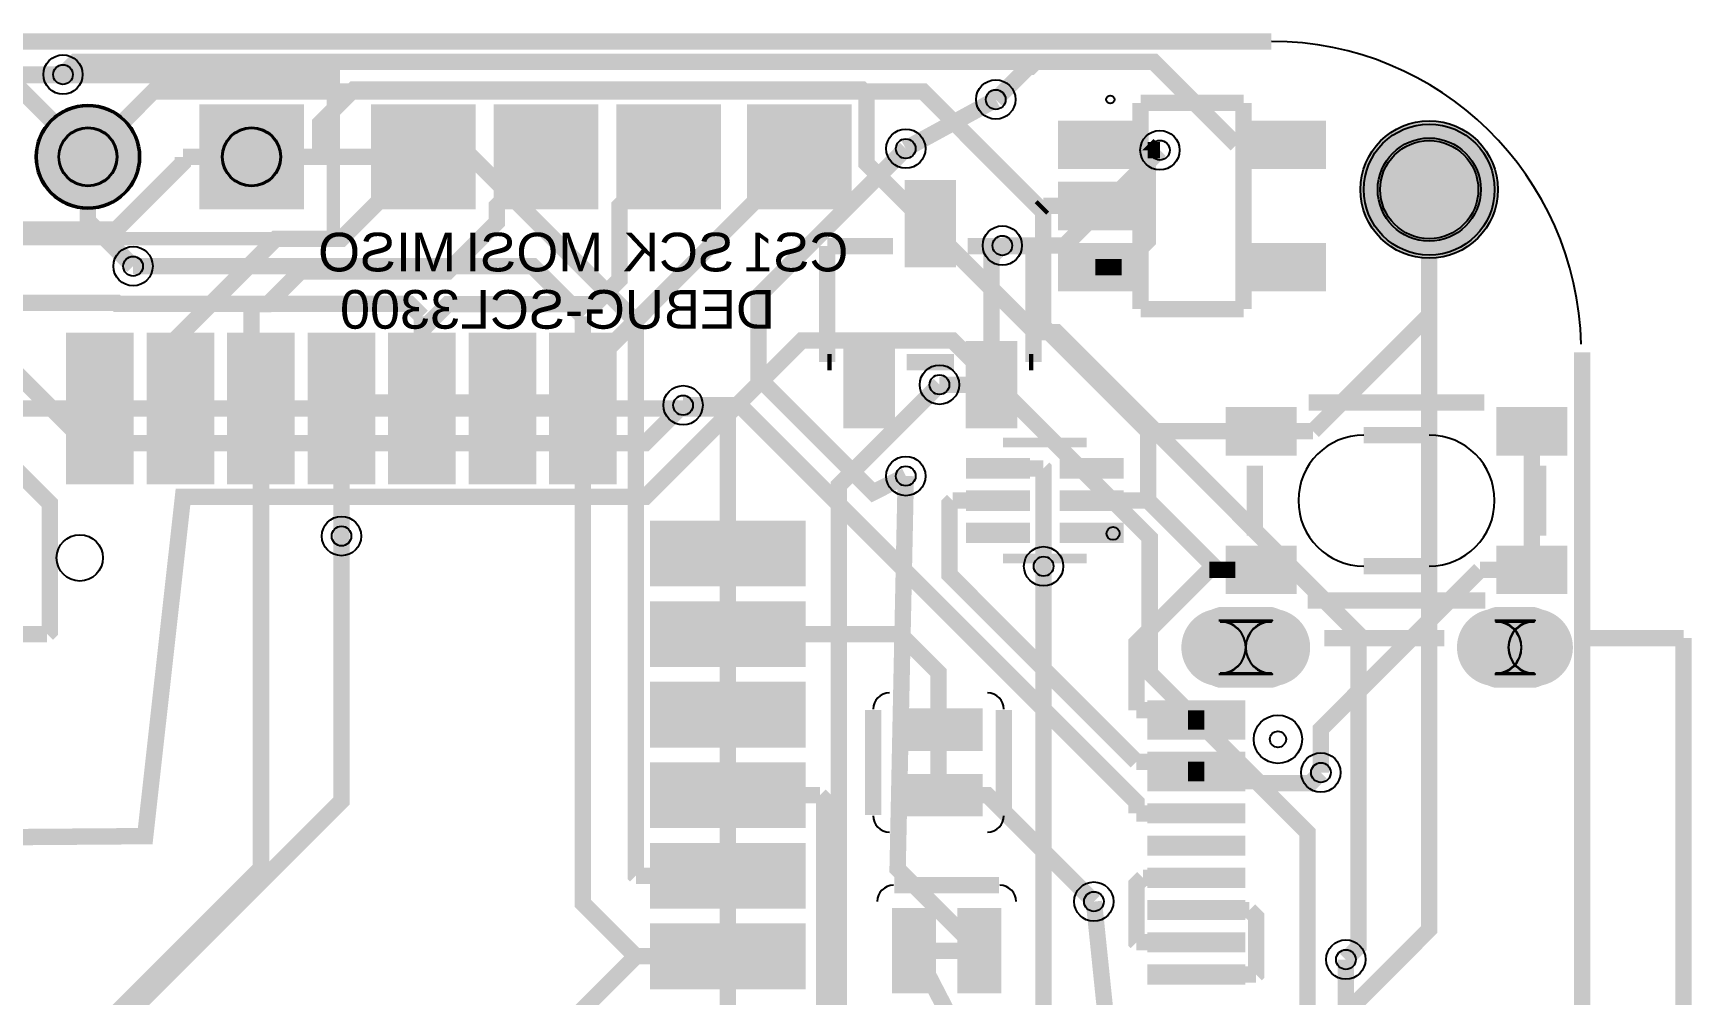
# Model space of a CAD drawing. Header units: millimetres. Extents: x -10.2 to 31.8, y 95.6 to 132.
# Drawn here: x 6.01 to 31.76, y 117.05 to 131.97 of the extents above; entities that cross this region are included whole.
import ezdxf

# ---------------------------------------------------------------- set-up
doc = ezdxf.new("R2010")
doc.units = ezdxf.units.MM
for name, color, linetype, true_color in [('BoardOutLine', 7, 'Continuous', 0xff00ff), ('BottomLayer', 7, 'Continuous', 0x0000ff), ('BottomPasteMaskLayer', 7, 'Continuous', 0x800000), ('BottomSolderMaskLayer', 7, 'Continuous', 0xaa00ff), ('Document', 7, 'Continuous', 0xffffff), ('Hole', 7, 'Continuous', 0x222222), ('Multi-Layer', 7, 'Continuous', 0xc0c0c0), ('TopLayer', 7, 'Continuous', 0xff0000), ('TopPasteMaskLayer', 7, 'Continuous', 0x808080), ('TopSilkLayer', 7, 'Continuous', 0xffcc00), ('TopSolderMaskLayer', 7, 'Continuous', 0x800080)]:
    doc.layers.add(name, color=color, linetype=linetype, true_color=true_color)
doc.styles.get("Standard").update_dxf_attribs({"font": 'arial.ttf'})

msp = doc.modelspace()

# ---------------------------------------------------------------- hatches: boundary and pattern name
at = {"layer": 'BottomLayer'}
for points in [[(11.30302260604526, 130.8102616205232), (12.82702565405134, 130.8102616205232), (12.82702565405134, 129.2862585725171), (11.30302260604526, 129.2862585725171)], [(13.208026416052917, 130.8102616205232), (14.732029464058996, 130.8102616205232), (14.732029464058996, 129.2862585725171), (13.208026416052917, 129.2862585725171)], [(15.113030226060573, 130.8102616205232), (16.637033274066653, 130.8102616205232), (16.637033274066653, 129.2862585725171), (15.113030226060573, 129.2862585725171)], [(17.14503429006868, 130.8102616205232), (18.66903733807476, 130.8102616205232), (18.66903733807476, 129.2862585725171), (17.14503429006868, 129.2862585725171)]]:
    msp.add_hatch(color=256, dxfattribs=at).paths.add_polyline_path(points)
at = {"layer": 'BottomPasteMaskLayer'}
for points in [[(11.30302260604526, 130.8102616205232), (12.82702565405134, 130.8102616205232), (12.82702565405134, 129.2862585725171), (11.30302260604526, 129.2862585725171)], [(13.208026416052917, 130.8102616205232), (14.732029464058996, 130.8102616205232), (14.732029464058996, 129.2862585725171), (13.208026416052917, 129.2862585725171)], [(15.113030226060573, 130.8102616205232), (16.637033274066653, 130.8102616205232), (16.637033274066653, 129.2862585725171), (15.113030226060573, 129.2862585725171)], [(17.14503429006868, 130.8102616205232), (18.66903733807476, 130.8102616205232), (18.66903733807476, 129.2862585725171), (17.14503429006868, 129.2862585725171)]]:
    msp.add_hatch(color=256, dxfattribs=at).paths.add_polyline_path(points)
at = {"layer": 'BottomSolderMaskLayer'}
for points in [[(6.04521209042422, 130.04826009652015, 1), (7.670815341630723, 130.04826009652015, 1)], [(8.585217170434362, 129.2354584709169), (8.585217170434362, 130.8610617221234), (10.210820421640847, 130.8610617221234), (10.210820421640847, 129.2354584709169)], [(11.25201930403864, 130.8612649225298), (12.87802895605796, 130.8612649225298), (12.87802895605796, 129.2352552705105), (11.25201930403864, 129.2352552705105)], [(13.157023114046297, 130.8612649225298), (14.783032766065617, 130.8612649225298), (14.783032766065617, 129.2352552705105), (13.157023114046297, 129.2352552705105)], [(15.062026924053953, 130.8612649225298), (16.688036576073273, 130.8612649225298), (16.688036576073273, 129.2352552705105), (15.062026924053953, 129.2352552705105)], [(17.09403098806206, 130.8612649225298), (18.72004064008138, 130.8612649225298), (18.72004064008138, 129.2352552705105), (17.09403098806206, 129.2352552705105)], [(26.61925323850652, 129.54025908051813, 1), (28.752857505715053, 129.54025908051813, 1)], [(24.42025230717104, 121.8099568199136, -0.7853981633974483), (24.42025230717104, 123.06075692151379), (25.254119041571357, 123.06075692151379, -0.7853981633974483), (25.254119041571357, 121.8099568199136)], [(28.704318008635937, 121.8099568199136, -0.7853981633974483), (28.704318008635937, 123.06075692151379), (29.329718059436118, 123.06075692151379, -0.7853981633974483), (29.329718059436118, 121.8099568199136)]]:
    msp.add_hatch(color=256, dxfattribs=at).paths.add_polyline_path(points)
at = {"layer": 'Multi-Layer'}
for points in [[(6.070612141224322, 130.04826009652015, 1), (7.645415290830622, 130.04826009652015, 1)], [(8.610617221234406, 129.26085852171707), (8.610617221234406, 130.83566167132324), (10.185420370840802, 130.83566167132324), (10.185420370840802, 129.26085852171707)], [(26.670053340106723, 129.54025908051813, 1), (28.70205740411485, 129.54025908051813, 1)], [(24.43718567437122, 121.8353568707137, -0.7853981633974483), (24.43718567437122, 123.03535687071368), (25.237185674371403, 123.03535687071368, -0.7853981633974483), (25.237185674371403, 121.8353568707137)], [(28.717018034036073, 121.8353568707137, -0.7853981633974483), (28.717018034036073, 123.03535687071368), (29.317018034035982, 123.03535687071368, -0.7853981633974483), (29.317018034035982, 121.8353568707137)]]:
    msp.add_hatch(color=256, dxfattribs=at).paths.add_polyline_path(points)
at = {"layer": 'TopLayer'}
for points in [[(21.972186944374016, 130.56134112268217), (23.033909067818286, 130.56134112268217), (23.033909067818286, 129.91109982219962), (21.972186944374016, 129.91109982219962)], [(24.971932943866022, 130.56134112268217), (26.033655067310065, 130.56134112268217), (26.033655067310065, 129.91109982219962), (24.971932943866022, 129.91109982219962)], [(20.289052578105156, 128.3869443738888), (19.589027178054494, 128.3869443738888), (19.589027178054494, 129.63693167386327), (20.289052578105156, 129.63693167386327)], [(21.972186944374016, 129.6113792227585), (23.033909067818286, 129.6113792227585), (23.033909067818286, 128.96113792227573), (21.972186944374016, 128.96113792227573)], [(21.972186944374016, 128.6614173228346), (23.033909067818286, 128.6614173228346), (23.033909067818286, 128.01117602235206), (21.972186944374016, 128.01117602235206)], [(24.971932943866022, 128.6614173228346), (26.033655067310065, 128.6614173228346), (26.033655067310065, 128.01117602235206), (24.971932943866022, 128.01117602235206)], [(6.545008890017698, 127.29225298450604), (7.545008890017698, 127.29225298450604), (7.545008890017698, 124.99222758445512), (6.545008890017698, 124.99222758445512)], [(7.795021590043234, 127.29227838455677), (8.795021590043234, 127.29227838455677), (8.795021590043234, 124.99225298450597), (7.795021590043234, 124.99225298450597)], [(9.045008890017925, 127.29227838455677), (10.045008890017698, 127.29227838455677), (10.045008890017698, 124.99225298450597), (9.045008890017925, 124.99225298450597)], [(10.295021590043234, 127.29227838455677), (11.295021590043234, 127.29227838455677), (11.295021590043234, 124.99225298450597), (10.295021590043234, 124.99225298450597)], [(11.545034290068543, 127.29225298450604), (12.545034290068543, 127.29225298450604), (12.545034290068543, 124.99222758445512), (11.545034290068543, 124.99222758445512)], [(12.795021590043234, 127.29225298450604), (13.795021590043234, 127.29225298450604), (13.795021590043234, 124.99222758445512), (12.795021590043234, 124.99222758445512)], [(14.045034290068543, 127.29225298450604), (15.045034290068543, 127.29225298450604), (15.045034290068543, 124.99222758445512), (14.045034290068543, 124.99222758445512)], [(19.339090678181265, 125.88757937515868), (18.6390652781306, 125.88757937515868), (18.6390652781306, 127.13756667513326), (19.339090678181265, 127.13756667513326)], [(21.23901447802905, 125.88757937515868), (20.538989077978158, 125.88757937515868), (20.538989077978158, 127.13756667513326), (21.23901447802905, 127.13756667513326)], [(24.552984505969107, 126.1391922783846), (25.60299720599437, 126.1391922783846), (25.60299720599437, 125.43916687833371), (24.552984505969107, 125.43916687833371)], [(28.753136906273994, 126.1391922783846), (29.803149606299257, 126.1391922783846), (29.803149606299257, 125.43916687833371), (28.753136906273994, 125.43916687833371)], [(20.567005334010673, 125.06421132842263), (20.567005334010673, 125.36423672847343), (21.41701803403612, 125.36423672847343), (21.41701803403612, 125.06421132842263)], [(22.017018034036028, 125.06421132842263), (22.017018034036028, 125.36423672847343), (22.867030734061473, 125.36423672847343), (22.867030734061473, 125.06421132842263)], [(20.567005334010673, 124.56408432816863), (20.567005334010673, 124.86410972821943), (21.41701803403612, 124.86410972821943), (21.41701803403612, 124.56408432816863)], [(22.017018034036028, 124.56408432816863), (22.017018034036028, 124.86410972821943), (22.867030734061473, 124.86410972821943), (22.867030734061473, 124.56408432816863)], [(15.645008890017834, 123.39225298450594), (15.645008890017834, 124.39225298450594), (17.945034290068634, 124.39225298450594), (17.945034290068634, 123.39225298450594)], [(20.567005334010673, 124.06421132842263), (20.567005334010673, 124.36423672847343), (21.41701803403612, 124.36423672847343), (21.41701803403612, 124.06421132842263)], [(22.017018034036028, 124.06421132842263), (22.017018034036028, 124.36423672847343), (22.867030734061473, 124.36423672847343), (22.867030734061473, 124.06421132842263)], [(24.552984505969107, 123.98933197866393), (25.60299720599437, 123.98933197866393), (25.60299720599437, 123.28930657861304), (24.552984505969107, 123.28930657861304)], [(28.753136906273994, 123.98933197866393), (29.803149606299257, 123.98933197866393), (29.803149606299257, 123.28930657861304), (28.753136906273994, 123.28930657861304)], [(15.645008890017834, 122.14224028448052), (15.645008890017834, 123.14224028448052), (17.945034290068634, 123.14224028448052), (17.945034290068634, 122.14224028448052)], [(15.645008890017834, 120.89230378460752), (15.645008890017834, 121.89230378460752), (17.945034290068634, 121.89230378460752), (17.945034290068634, 120.89230378460752)], [(23.41882143764269, 121.31023622047235), (23.41882143764269, 121.61026162052315), (24.71879603759203, 121.61026162052315), (24.71879603759203, 121.31023622047235)], [(19.431038862077685, 120.84074168148334), (19.431038862077685, 121.47574295148581), (20.701041402082865, 121.47574295148581), (20.701041402082865, 120.84074168148334)], [(23.41882143764269, 121.0102362204724), (23.41882143764269, 121.31026162052319), (24.71879603759203, 121.31026162052319), (24.71879603759203, 121.0102362204724)], [(23.41897383794776, 120.51033782067566), (23.41897383794776, 120.81036322072646), (24.71894843789687, 120.81036322072646), (24.71894843789687, 120.51033782067566)], [(15.64498348996699, 119.64224028448052), (15.64498348996699, 120.64224028448052), (17.94500889001779, 120.64224028448052), (17.94500889001779, 119.64224028448052)], [(19.431038862077685, 119.82473964947928), (19.431038862077685, 120.45974091948176), (20.701041402082865, 120.45974091948176), (20.701041402082865, 119.82473964947928)], [(23.418999237998605, 120.2102108204216), (23.418999237998605, 120.5102362204724), (24.718973837947487, 120.5102362204724), (24.718973837947487, 120.2102108204216)], [(23.418846837693536, 119.71031242062486), (23.418846837693536, 120.01031242062481), (24.718872237744336, 120.01031242062481), (24.718872237744336, 119.71031242062486)], [(15.64498348996699, 118.3922275844551), (15.64498348996699, 119.3922275844551), (17.94500889001779, 119.3922275844551), (17.94500889001779, 118.3922275844551)], [(23.418846837693536, 119.20993141986276), (23.418846837693536, 119.50993141986282), (24.718872237744336, 119.50993141986282), (24.718872237744336, 119.20993141986276)], [(23.418846837693536, 118.71031242062486), (23.418846837693536, 119.01031242062481), (24.718872237744336, 119.01031242062481), (24.718872237744336, 118.71031242062486)], [(23.41882143764269, 118.21018542037086), (23.41882143764269, 118.51018542037082), (24.718846837693718, 118.51018542037082), (24.718846837693718, 118.21018542037086)], [(20.002540005079936, 117.09423418846836), (19.36753873507746, 117.09423418846836), (19.36753873507746, 118.36423672847343), (20.002540005079936, 118.36423672847343)], [(21.01854203708399, 117.09423418846836), (20.383540767081513, 117.09423418846836), (20.383540767081513, 118.36423672847343), (21.01854203708399, 118.36423672847343)], [(15.64498348996699, 117.14224028448052), (15.64498348996699, 118.14224028448064), (17.94500889001779, 118.14224028448064), (17.94500889001779, 117.14224028448052)], [(23.418846837693536, 117.71031242062475), (23.418846837693536, 118.01031242062481), (24.718872237744336, 118.01031242062481), (24.718872237744336, 117.71031242062475)], [(23.41882143764269, 117.21018542037075), (23.41882143764269, 117.51018542037082), (24.718846837693718, 117.51018542037082), (24.718846837693718, 117.21018542037075)]]:
    msp.add_hatch(color=256, dxfattribs=at).paths.add_polyline_path(points)
at = {"layer": 'TopPasteMaskLayer'}
for points in [[(21.972186944374016, 130.56134112268217), (23.033909067818286, 130.56134112268217), (23.033909067818286, 129.91109982219962), (21.972186944374016, 129.91109982219962)], [(24.971932943866022, 130.56134112268217), (26.033655067310065, 130.56134112268217), (26.033655067310065, 129.91109982219962), (24.971932943866022, 129.91109982219962)], [(20.289052578105156, 128.3869443738888), (19.589027178054494, 128.3869443738888), (19.589027178054494, 129.63693167386327), (20.289052578105156, 129.63693167386327)], [(21.972186944374016, 129.6113792227585), (23.033909067818286, 129.6113792227585), (23.033909067818286, 128.96113792227573), (21.972186944374016, 128.96113792227573)], [(21.972186944374016, 128.6614173228346), (23.033909067818286, 128.6614173228346), (23.033909067818286, 128.01117602235206), (21.972186944374016, 128.01117602235206)], [(24.971932943866022, 128.6614173228346), (26.033655067310065, 128.6614173228346), (26.033655067310065, 128.01117602235206), (24.971932943866022, 128.01117602235206)], [(6.545008890017698, 127.29225298450604), (7.545008890017698, 127.29225298450604), (7.545008890017698, 124.99222758445512), (6.545008890017698, 124.99222758445512)], [(7.795021590043234, 127.29227838455677), (8.795021590043234, 127.29227838455677), (8.795021590043234, 124.99225298450597), (7.795021590043234, 124.99225298450597)], [(9.045008890017925, 127.29227838455677), (10.045008890017698, 127.29227838455677), (10.045008890017698, 124.99225298450597), (9.045008890017925, 124.99225298450597)], [(10.295021590043234, 127.29227838455677), (11.295021590043234, 127.29227838455677), (11.295021590043234, 124.99225298450597), (10.295021590043234, 124.99225298450597)], [(11.545034290068543, 127.29225298450604), (12.545034290068543, 127.29225298450604), (12.545034290068543, 124.99222758445512), (11.545034290068543, 124.99222758445512)], [(12.795021590043234, 127.29225298450604), (13.795021590043234, 127.29225298450604), (13.795021590043234, 124.99222758445512), (12.795021590043234, 124.99222758445512)], [(14.045034290068543, 127.29225298450604), (15.045034290068543, 127.29225298450604), (15.045034290068543, 124.99222758445512), (14.045034290068543, 124.99222758445512)], [(19.339090678181265, 125.88757937515868), (18.6390652781306, 125.88757937515868), (18.6390652781306, 127.13756667513326), (19.339090678181265, 127.13756667513326)], [(21.23901447802905, 125.88757937515868), (20.538989077978158, 125.88757937515868), (20.538989077978158, 127.13756667513326), (21.23901447802905, 127.13756667513326)], [(24.552984505969107, 126.1391922783846), (25.60299720599437, 126.1391922783846), (25.60299720599437, 125.43916687833371), (24.552984505969107, 125.43916687833371)], [(28.753136906273994, 126.1391922783846), (29.803149606299257, 126.1391922783846), (29.803149606299257, 125.43916687833371), (28.753136906273994, 125.43916687833371)], [(20.567005334010673, 125.06421132842263), (20.567005334010673, 125.36423672847343), (21.41701803403612, 125.36423672847343), (21.41701803403612, 125.06421132842263)], [(22.017018034036028, 125.06421132842263), (22.017018034036028, 125.36423672847343), (22.867030734061473, 125.36423672847343), (22.867030734061473, 125.06421132842263)], [(20.567005334010673, 124.56408432816863), (20.567005334010673, 124.86410972821943), (21.41701803403612, 124.86410972821943), (21.41701803403612, 124.56408432816863)], [(22.017018034036028, 124.56408432816863), (22.017018034036028, 124.86410972821943), (22.867030734061473, 124.86410972821943), (22.867030734061473, 124.56408432816863)], [(15.645008890017834, 123.39225298450594), (15.645008890017834, 124.39225298450594), (17.945034290068634, 124.39225298450594), (17.945034290068634, 123.39225298450594)], [(20.567005334010673, 124.06421132842263), (20.567005334010673, 124.36423672847343), (21.41701803403612, 124.36423672847343), (21.41701803403612, 124.06421132842263)], [(22.017018034036028, 124.06421132842263), (22.017018034036028, 124.36423672847343), (22.867030734061473, 124.36423672847343), (22.867030734061473, 124.06421132842263)], [(24.552984505969107, 123.98933197866393), (25.60299720599437, 123.98933197866393), (25.60299720599437, 123.28930657861304), (24.552984505969107, 123.28930657861304)], [(28.753136906273994, 123.98933197866393), (29.803149606299257, 123.98933197866393), (29.803149606299257, 123.28930657861304), (28.753136906273994, 123.28930657861304)], [(15.645008890017834, 122.14224028448052), (15.645008890017834, 123.14224028448052), (17.945034290068634, 123.14224028448052), (17.945034290068634, 122.14224028448052)], [(23.83893827787665, 122.48018796037582), (23.837439674879306, 122.45031750063492), (23.837439674879306, 122.42039624079234), (23.83893827787665, 122.39052578105156), (23.841910083820267, 122.36075692151383), (23.846380492761, 122.33116586233166), (23.852298704597388, 122.30185420370833), (23.859690119380275, 122.27284734569457), (23.868503937007972, 122.24427228854461), (23.87874015748025, 122.21615443230883), (23.890347980696106, 122.18859537719072), (23.903327406654853, 122.16162052324103), (23.917653035306103, 122.13535687071374), (23.93324866649732, 122.10982981965958), (23.95008890017789, 122.0851155702311), (23.968173736347353, 122.06126492252974), (23.987401574803243, 122.03835407670817), (24.007747015494033, 122.01640843281677), (24.029159258318487, 121.99552959105915), (24.051587503174915, 121.97571755143508), (24.074980949961855, 121.95707391414783), (24.099263398527, 121.93962407924812), (24.124409448818824, 121.92339344678692), (24.150317500635083, 121.90843281686557), (24.176936753873406, 121.89476758953515), (24.204191008382168, 121.88247396494785), (24.23205486410984, 121.8715519431039), (24.260401320802657, 121.86200152400306), (24.28920497840977, 121.85389890779777), (24.318364236728485, 121.84724409448813), (24.347828295656655, 121.84206248412488), (24.377520955041973, 121.83832867665728), (24.407366014732133, 121.83609347218692), (24.437261874523756, 121.83535687071378), (25.23726187452371, 121.83535687071378), (25.26715773431556, 121.83609347218692), (25.297002794005493, 121.83832867665728), (25.326695453390812, 121.84206248412488), (25.356159512318982, 121.84724409448813), (25.38531877063747, 121.85389890779777), (25.414122428245037, 121.86200152400306), (25.442468884937853, 121.8715519431039), (25.470332740665526, 121.88247396494785), (25.49758699517406, 121.89476758953515), (25.52420624841261, 121.90843281686557), (25.550114300228643, 121.92339344678692), (25.575260350520693, 121.93962407924812), (25.59954279908561, 121.95707391414783), (25.622936245872324, 121.97571755143508), (25.64536449072898, 121.99552959105915), (25.66677673355366, 122.01640843281677), (25.687122174244223, 122.03835407670817), (25.706350012700113, 122.06126492252974), (25.724434848869805, 122.0851155702311), (25.741275082550146, 122.10982981965958), (25.75687071374159, 122.13535687071374), (25.771196342392614, 122.16162052324103), (25.784175768351588, 122.18859537719072), (25.795783591567215, 122.21615443230883), (25.806019812039494, 122.24427228854461), (25.81483362966719, 122.27284734569457), (25.82222504445008, 122.30185420370833), (25.828143256286694, 122.33116586233166), (25.832613665227427, 122.36075692151383), (25.835585471171044, 122.39052578105156), (25.83708407416816, 122.42039624079234), (25.83708407416816, 122.45031750063492), (25.835585471171044, 122.48018796037582), (25.832613665227427, 122.50995681991355), (25.828143256286694, 122.53954787909572), (25.82222504445008, 122.56885953771905), (25.81483362966719, 122.59786639573281), (25.806019812039494, 122.62644145288289), (25.795783591567215, 122.65455930911855), (25.784175768351588, 122.68211836423666), (25.771196342392614, 122.70909321818647), (25.75687071374159, 122.73535687071376), (25.741275082550146, 122.7608839217678), (25.724434848869805, 122.78559817119628), (25.706350012700113, 122.80944881889752), (25.687122174244223, 122.83235966471932), (25.66677673355366, 122.8543053086106), (25.64536449072898, 122.87518415036823), (25.622936245872324, 122.8949961899923), (25.59954279908561, 122.91363982727967), (25.575260350520693, 122.93108966217926), (25.550114300228643, 122.94732029464058), (25.52420624841261, 122.96228092456181), (25.49758699517406, 122.97594615189234), (25.470332740665526, 122.98823977647942), (25.442468884937853, 122.99916179832348), (25.414122428245037, 123.00871221742443), (25.38531877063747, 123.01681483362961), (25.356159512318982, 123.02346964693936), (25.326695453390812, 123.0286512573025), (25.297002794005493, 123.0323850647701), (25.26715773431556, 123.03462026924046), (25.23726187452371, 123.03535687071371), (24.437261874523756, 123.03535687071371), (24.407366014732133, 123.03462026924046), (24.377520955041973, 123.0323850647701), (24.347828295656655, 123.0286512573025), (24.318364236728485, 123.02346964693936), (24.28920497840977, 123.01681483362961), (24.260401320802657, 123.00871221742443), (24.23205486410984, 122.99916179832348), (24.204191008382168, 122.98823977647942), (24.176936753873406, 122.97594615189234), (24.150317500635083, 122.96228092456181), (24.124409448818824, 122.94732029464058), (24.099263398527, 122.93108966217926), (24.074980949961855, 122.91363982727967), (24.051587503174915, 122.8949961899923), (24.029159258318487, 122.87518415036823), (24.007747015494033, 122.8543053086106), (23.987401574803243, 122.83235966471932), (23.968173736347353, 122.80944881889752), (23.95008890017789, 122.78559817119628), (23.93324866649732, 122.7608839217678), (23.917653035306103, 122.73535687071376), (23.903327406654853, 122.70909321818647), (23.890347980696106, 122.68211836423666), (23.87874015748025, 122.65455930911855), (23.868503937007972, 122.62644145288289), (23.859690119380275, 122.59786639573281), (23.852298704597388, 122.56885953771905), (23.846380492761, 122.53954787909572), (23.841910083820267, 122.50995681991355)], [(28.11884683769381, 122.48018796037582), (28.117348234696465, 122.45031750063492), (28.117348234696465, 122.42039624079234), (28.11884683769381, 122.39052578105156), (28.121818643637425, 122.36075692151383), (28.12628905257793, 122.33116586233166), (28.132207264414546, 122.30185420370833), (28.139598679197434, 122.27284734569457), (28.14841249682513, 122.24427228854461), (28.15864871729741, 122.21615443230883), (28.170256540513037, 122.18859537719072), (28.18323596647201, 122.16162052324103), (28.197561595123034, 122.13535687071374), (28.21315722631448, 122.10982981965958), (28.22999745999482, 122.0851155702311), (28.24808229616451, 122.06126492252974), (28.267310134620402, 122.03835407670817), (28.287655575310964, 122.01640843281677), (28.309067818135645, 121.99552959105915), (28.3314960629923, 121.97571755143508), (28.354889509779014, 121.95707391414783), (28.37917195834393, 121.93962407924812), (28.404318008635983, 121.92339344678692), (28.430226060452014, 121.90843281686557), (28.456845313690565, 121.89476758953515), (28.4840995681991, 121.88247396494785), (28.511963423926773, 121.8715519431039), (28.540309880619816, 121.86200152400306), (28.569113538227157, 121.85389890779777), (28.598272796545643, 121.84724409448813), (28.627736855473813, 121.84206248412488), (28.657429514859132, 121.83832867665728), (28.687274574549065, 121.83609347218692), (28.717170434340915, 121.83535687071378), (29.317170434340824, 121.83535687071378), (29.347066294132446, 121.83609347218692), (29.376911353822607, 121.83832867665728), (29.406604013207925, 121.84206248412488), (29.436068072136095, 121.84724409448813), (29.46522733045481, 121.85389890779777), (29.49403098806215, 121.86200152400306), (29.52237744475474, 121.8715519431039), (29.55024130048264, 121.88247396494785), (29.577495554991174, 121.89476758953515), (29.604114808229724, 121.90843281686557), (29.630022860045756, 121.92339344678692), (29.655168910337807, 121.93962407924812), (29.679451358902725, 121.95707391414783), (29.702844805689665, 121.97571755143508), (29.725273050546093, 121.99552959105915), (29.746685293370547, 122.01640843281677), (29.767030734061336, 122.03835407670817), (29.786258572517227, 122.06126492252974), (29.80434340868692, 122.0851155702311), (29.82118364236726, 122.10982981965958), (29.836779273558705, 122.13535687071374), (29.851104902209727, 122.16162052324103), (29.864084328168474, 122.18859537719072), (29.875692151384328, 122.21615443230883), (29.885928371856835, 122.24427228854461), (29.894742189484305, 122.27284734569457), (29.902133604267192, 122.30185420370833), (29.90805181610358, 122.33116586233166), (29.912522225044313, 122.36075692151383), (29.91549403098793, 122.39052578105156), (29.916992633985274, 122.42039624079234), (29.916992633985274, 122.45031750063492), (29.91549403098793, 122.48018796037582), (29.912522225044313, 122.50995681991355), (29.90805181610358, 122.53954787909572), (29.902133604267192, 122.56885953771905), (29.894742189484305, 122.59786639573281), (29.885928371856835, 122.62644145288289), (29.875692151384328, 122.65455930911855), (29.864084328168474, 122.68211836423666), (29.851104902209727, 122.70909321818647), (29.836779273558705, 122.73535687071376), (29.82118364236726, 122.7608839217678), (29.80434340868692, 122.78559817119628), (29.786258572517227, 122.80944881889752), (29.767030734061336, 122.83235966471932), (29.746685293370547, 122.8543053086106), (29.725273050546093, 122.87518415036823), (29.702844805689665, 122.8949961899923), (29.679451358902725, 122.91363982727967), (29.655168910337807, 122.93108966217926), (29.630022860045756, 122.94732029464058), (29.604114808229724, 122.96228092456181), (29.577495554991174, 122.97594615189234), (29.55024130048264, 122.98823977647942), (29.52237744475474, 122.99916179832348), (29.49403098806215, 123.00871221742443), (29.46522733045481, 123.01681483362961), (29.436068072136095, 123.02346964693936), (29.406604013207925, 123.0286512573025), (29.376911353822607, 123.0323850647701), (29.347066294132446, 123.03462026924046), (29.317170434340824, 123.03535687071371), (28.717170434340915, 123.03535687071371), (28.687274574549065, 123.03462026924046), (28.657429514859132, 123.0323850647701), (28.627736855473813, 123.0286512573025), (28.598272796545643, 123.02346964693936), (28.569113538227157, 123.01681483362961), (28.540309880619816, 123.00871221742443), (28.511963423926773, 122.99916179832348), (28.4840995681991, 122.98823977647942), (28.456845313690565, 122.97594615189234), (28.430226060452014, 122.96228092456181), (28.404318008635983, 122.94732029464058), (28.37917195834393, 122.93108966217926), (28.354889509779014, 122.91363982727967), (28.3314960629923, 122.8949961899923), (28.309067818135645, 122.87518415036823), (28.287655575310964, 122.8543053086106), (28.267310134620402, 122.83235966471932), (28.24808229616451, 122.80944881889752), (28.22999745999482, 122.78559817119628), (28.21315722631448, 122.7608839217678), (28.197561595123034, 122.73535687071376), (28.18323596647201, 122.70909321818647), (28.170256540513037, 122.68211836423666), (28.15864871729741, 122.65455930911855), (28.14841249682513, 122.62644145288289), (28.139598679197434, 122.59786639573281), (28.132207264414546, 122.56885953771905), (28.12628905257793, 122.53954787909572), (28.121818643637425, 122.50995681991355)], [(15.645008890017834, 120.89230378460752), (15.645008890017834, 121.89230378460752), (17.945034290068634, 121.89230378460752), (17.945034290068634, 120.89230378460752)], [(24.71879603759203, 121.61026162052315), (23.41882143764269, 121.61026162052315), (23.41882143764269, 121.31026162052319), (23.41882143764269, 121.31023622047235), (23.41882143764269, 121.0102362204724), (24.71879603759203, 121.0102362204724), (24.71879603759203, 121.31023622047235), (24.71879603759203, 121.31026162052319)], [(19.431038862077685, 120.84074168148334), (19.431038862077685, 121.47574295148581), (20.701041402082865, 121.47574295148581), (20.701041402082865, 120.84074168148334)], [(24.71879603759203, 120.81041402082803), (23.41882143764269, 120.81041402082803), (23.41882143764269, 120.51041402082808), (23.41882143764269, 120.51038862077723), (23.41882143764269, 120.21038862077728), (24.71879603759203, 120.21038862077728), (24.71879603759203, 120.51038862077723), (24.71879603759203, 120.51041402082808)], [(15.64498348996699, 119.64224028448052), (15.64498348996699, 120.64224028448052), (17.94500889001779, 120.64224028448052), (17.94500889001779, 119.64224028448052)], [(19.431038862077685, 119.82473964947928), (19.431038862077685, 120.45974091948176), (20.701041402082865, 120.45974091948176), (20.701041402082865, 119.82473964947928)], [(24.718872237744336, 120.01031242062481), (23.418846837693536, 120.01031242062481), (23.418846837693536, 119.71031242062486), (24.718872237744336, 119.71031242062486)], [(15.64498348996699, 118.3922275844551), (15.64498348996699, 119.3922275844551), (17.94500889001779, 119.3922275844551), (17.94500889001779, 118.3922275844551)], [(24.718872237744336, 119.50993141986282), (23.418846837693536, 119.50993141986282), (23.418846837693536, 119.20993141986276), (24.718872237744336, 119.20993141986276)], [(24.718872237744336, 119.01031242062481), (23.418846837693536, 119.01031242062481), (23.418846837693536, 118.71031242062486), (24.718872237744336, 118.71031242062486)], [(24.718846837693718, 118.51018542037082), (23.41882143764269, 118.51018542037082), (23.41882143764269, 118.21018542037086), (24.718846837693718, 118.21018542037086)], [(20.002540005079936, 117.09423418846836), (19.36753873507746, 117.09423418846836), (19.36753873507746, 118.36423672847343), (20.002540005079936, 118.36423672847343)], [(21.01854203708399, 117.09423418846836), (20.383540767081513, 117.09423418846836), (20.383540767081513, 118.36423672847343), (21.01854203708399, 118.36423672847343)], [(15.64498348996699, 117.14224028448052), (15.64498348996699, 118.14224028448064), (17.94500889001779, 118.14224028448064), (17.94500889001779, 117.14224028448052)], [(24.718872237744336, 118.01031242062481), (23.418846837693536, 118.01031242062481), (23.418846837693536, 117.71031242062475), (24.718872237744336, 117.71031242062475)], [(24.718846837693718, 117.51018542037082), (23.41882143764269, 117.51018542037082), (23.41882143764269, 117.21018542037075), (24.718846837693718, 117.21018542037075)]]:
    msp.add_hatch(color=256, dxfattribs=at).paths.add_polyline_path(points)
at = {"layer": 'TopSolderMaskLayer'}
for points in [[(6.04521209042422, 130.04826009652015, 1), (7.670815341630723, 130.04826009652015, 1)], [(8.585217170434362, 129.2354584709169), (8.585217170434362, 130.8610617221234), (10.210820421640847, 130.8610617221234), (10.210820421640847, 129.2354584709169)], [(21.921291893863327, 130.61215908997394), (23.08477977245434, 130.61215908997394), (23.08477977245434, 129.86028185490784), (21.921291893863327, 129.86028185490784)], [(24.921037893355333, 130.61215908997394), (26.084525771946346, 130.61215908997394), (26.084525771946346, 129.86028185490784), (24.921037893355333, 129.86028185490784)], [(26.61925323850652, 129.54025908051813, 1), (28.752857505715053, 129.54025908051813, 1)], [(20.339854523027043, 128.33614530453815), (19.538225233132607, 128.33614530453815), (19.538225233132607, 129.68773074321393), (20.339854523027043, 129.68773074321393)], [(21.921291893863327, 129.66219719005028), (23.08477977245434, 129.66219719005028), (23.08477977245434, 128.91031995498395), (21.921291893863327, 128.91031995498395)], [(21.921291893863327, 128.7122352901264), (23.08477977245434, 128.7122352901264), (23.08477977245434, 127.96035805506017), (21.921291893863327, 127.96035805506017)], [(24.921037893355333, 128.7122352901264), (26.084525771946346, 128.7122352901264), (26.084525771946346, 127.96035805506017), (24.921037893355333, 127.96035805506017)], [(6.5196114198679425, 127.31765331581164), (7.570411521468259, 127.31765331581164), (7.570411521468259, 124.96682725314952), (6.5196114198679425, 124.96682725314952)], [(7.76961508761724, 127.31767927687315), (8.820415189217556, 127.31767927687315), (8.820415189217556, 124.96685321421137), (7.76961508761724, 124.96685321421137)], [(9.01960496824222, 127.31767927687315), (10.070405069842536, 127.31767927687315), (10.070405069842536, 124.96685321421137), (9.01960496824222, 124.96685321421137)], [(10.26962153924319, 127.31767927687315), (11.320421640843279, 127.31767927687315), (11.320421640843279, 124.96685321421137), (10.26962153924319, 124.96685321421137)], [(11.519638110243932, 127.31765331581164), (12.570438211844248, 127.31765331581164), (12.570438211844248, 124.96682725314952), (11.519638110243932, 124.96682725314952)], [(12.769627990868912, 127.31765331581164), (13.820428092469228, 127.31765331581164), (13.820428092469228, 124.96682725314952), (12.769627990868912, 124.96682725314952)], [(14.01963165861821, 127.31765331581164), (15.070431760218298, 127.31765331581164), (15.070431760218298, 124.96682725314952), (14.01963165861821, 124.96682725314952)], [(19.38989262310315, 125.83678030580813), (18.588263333208715, 125.83678030580813), (18.588263333208715, 127.1883657444838), (19.38989262310315, 127.1883657444838)], [(21.289816422950935, 125.83678030580813), (20.48818713305627, 125.83678030580813), (20.48818713305627, 127.1883657444838), (21.289816422950935, 127.1883657444838)], [(24.52758506960231, 126.16459325084543), (25.628397871227662, 126.16459325084543), (25.628397871227662, 125.41376590587276), (24.52758506960231, 125.41376590587276)], [(28.72773746990697, 126.16459325084543), (29.82855027153255, 126.16459325084543), (29.82855027153255, 125.41376590587276), (28.72773746990697, 125.41376590587276)], [(20.495018093261933, 125.05525205157687), (20.495018093261933, 125.3732081493747), (21.48896656503007, 125.3732081493747), (21.48896656503007, 125.05525205157687)], [(21.945060900874296, 125.05525205157687), (21.945060900874296, 125.3732081493747), (22.93900937264243, 125.3732081493747), (22.93900937264243, 125.05525205157687)], [(20.495018093261933, 124.55512505132288), (20.495018093261933, 124.87308114912071), (21.48896656503007, 124.87308114912071), (21.48896656503007, 124.55512505132288)], [(21.945060900874296, 124.55512505132288), (21.945060900874296, 124.87308114912071), (22.93900937264243, 124.87308114912071), (22.93900937264243, 124.55512505132288)], [(15.58658812801491, 123.38120836213625), (15.58658812801491, 124.40329536283184), (18.00345505207133, 124.40329536283184), (18.00345505207133, 123.38120836213625)], [(20.495018093261933, 124.05525205157676), (20.495018093261933, 124.37320814937459), (21.48896656503007, 124.37320814937459), (21.48896656503007, 124.05525205157676)], [(21.945060900874296, 124.05525205157676), (21.945060900874296, 124.37320814937459), (22.93900937264243, 124.37320814937459), (22.93900937264243, 124.05525205157676)], [(24.52758506960231, 124.01473295112487), (25.628397871227662, 124.01473295112487), (25.628397871227662, 123.2639056061522), (24.52758506960231, 123.2639056061522)], [(28.72773746990697, 124.01473295112487), (29.82855027153255, 124.01473295112487), (29.82855027153255, 123.2639056061522), (28.72773746990697, 123.2639056061522)], [(15.58658812801491, 122.1311995891873), (15.58658812801491, 123.15328658988312), (18.00345505207133, 123.15328658988312), (18.00345505207133, 122.1311995891873)], [(24.42025230717104, 121.8099568199136, -0.7853981633974483), (24.42025230717104, 123.06075692151379), (25.254119041571357, 123.06075692151379, -0.7853981633974483), (25.254119041571357, 121.8099568199136)], [(28.704318008635937, 121.8099568199136, -0.7853981633974483), (28.704318008635937, 123.06075692151379), (29.329718059436118, 123.06075692151379, -0.7853981633974483), (29.329718059436118, 121.8099568199136)], [(15.58658812801491, 120.8812630893143), (15.58658812801491, 121.90335009001001), (18.00345505207133, 121.90335009001001), (18.00345505207133, 120.8812630893143)], [(23.308752400300364, 121.3043741740089), (23.308752400300364, 121.61612366698671), (24.8288564727668, 121.61612366698671), (24.8288564727668, 121.3043741740089)], [(19.380238760477596, 120.8280416560832), (19.380238760477596, 121.48844297688595), (20.751841503682954, 121.48844297688595), (20.751841503682954, 120.8280416560832)], [(23.308752400300364, 121.004373181451), (23.308752400300364, 121.31612267442893), (24.8288564727668, 121.31612267442893), (24.8288564727668, 121.004373181451)], [(23.308887596269642, 120.50447378909644), (23.308887596269642, 120.81622328207436), (24.82899166873608, 120.81622328207436), (24.82899166873608, 120.50447378909644)], [(15.586561437639148, 119.63119678413273), (15.586561437639148, 120.65328378482832), (18.00342836169557, 120.65328378482832), (18.00342836169557, 119.63119678413273)], [(19.380238760477596, 119.81203962407915), (19.380238760477596, 120.4724409448819), (20.751841503682954, 120.4724409448819), (20.751841503682954, 119.81203962407915)], [(23.308917297404605, 120.20435075907369), (23.308917297404605, 120.51610025205161), (24.82902136987059, 120.51610025205161), (24.82902136987059, 120.20435075907369)], [(23.3087821014351, 119.70445136671913), (23.3087821014351, 120.01617446708826), (24.828945576170554, 120.01617446708826), (24.828945576170554, 119.70445136671913)], [(23.3087821014351, 119.20407036595702), (23.3087821014351, 119.51579346632627), (24.828945576170554, 119.51579346632627), (24.828945576170554, 119.20407036595702)], [(15.586561437639148, 118.3811824010744), (15.586561437639148, 119.40326940177022), (18.00342836169557, 119.40326940177022), (18.00342836169557, 118.3811824010744)], [(23.3087821014351, 118.70445136671913), (23.3087821014351, 119.01617446708826), (24.828945576170554, 119.01617446708826), (24.828945576170554, 118.70445136671913)], [(23.308752400300364, 118.20432436646513), (23.308752400300364, 118.51604746683427), (24.828915875036273, 118.51604746683427), (24.828915875036273, 118.20432436646513)], [(20.027940055880208, 117.0688341376682), (19.342138684277188, 117.0688341376682), (19.342138684277188, 118.38963677927347), (20.027940055880208, 118.38963677927347)], [(21.04394208788426, 117.0688341376682), (20.35814071628147, 117.0688341376682), (20.35814071628147, 118.38963677927347), (21.04394208788426, 118.38963677927347)], [(15.586561437639148, 117.13119397907792), (15.586561437639148, 118.15328097977374), (18.00342836169557, 118.15328097977374), (18.00342836169557, 117.13119397907792)], [(23.3087821014351, 117.70445136671901), (23.3087821014351, 118.01617446708826), (24.828945576170554, 118.01617446708826), (24.828945576170554, 117.70445136671901)], [(23.308752400300364, 117.20432436646502), (23.308752400300364, 117.51604746683427), (24.828915875036273, 117.51604746683427), (24.828915875036273, 117.20432436646502)]]:
    msp.add_hatch(color=256, dxfattribs=at).paths.add_polyline_path(points)

# ---------------------------------------------------------------- linework, layer by layer
at = {"layer": 'BoardOutLine', "const_width": 0.25400050800101603}
for points in [[(-5.370993141986219, 131.83997967995936), (25.236068072136277, 131.83997967995936)], [(30.062077724155415, 127.01397002793999), (30.062077724155415, 109.10693421386839)]]:
    msp.add_lwpolyline(points, dxfattribs=at)
at = {"layer": 'BoardOutLine'}
msp.add_arc((25.23599340253304, 127.02997206000339), 4.810007620015241, 1.3174621556677835, 90, dxfattribs=at)
at = {"layer": 'BottomLayer', "const_width": 0.25400050800101603}
for points in [[(6.4702819405638365, 131.32512065024127), (2.8063246126491777, 131.32512065024127), (2.614808229616415, 131.1336042672085), (2.614808229616415, 129.79070358140712), (-0.9765049530099077, 126.19939039878079)], [(26.391541783083767, 117.59182118364231), (26.589662179324478, 117.78994157988313), (26.589662179324478, 122.63677927355843), (21.89700279400563, 127.32943865887728), (21.562738125476244, 127.32943865887728), (18.95008890017789, 129.94208788417575), (18.95008890017789, 131.01727203454402), (18.87617475234947, 131.09118618237244), (10.9859029718059, 131.09118618237244), (10.464693929387977, 130.5699771399543), (10.464693929387977, 130.04826009652015)], [(20.955041910083764, 130.93726187452376), (19.558039116078362, 130.17526035052072)], [(7.558420116840352, 128.3512827025654), (6.8581407162814685, 129.05156210312418), (6.8581407162814685, 130.04826009652015)], [(12.065024130048187, 130.04826009652015), (10.795021590043234, 128.7782575565151), (9.779019558039181, 128.7782575565151), (8.255016510033101, 127.254254508509), (8.255016510033101, 126.49225298450597)], [(13.970027940055843, 130.04826009652015), (13.208026416052917, 129.2862585725171), (13.208026416052917, 129.0322580645161), (12.446024892049763, 128.27025654051306), (10.160020320040758, 128.27025654051306), (9.652019304038731, 127.76225552451103), (9.398018796037604, 127.76225552451103), (9.398018796037604, 126.74625349250698), (9.398018796037604, 126.49225298450597)], [(9.398145796291601, 130.04826009652015), (10.464693929387977, 130.04826009652015)], [(17.907035814071605, 130.04826009652015), (14.097028194056293, 126.23825247650495), (10.795021590043234, 126.23825247650495)], [(15.8750317500635, 130.04826009652015), (15.113030226060573, 129.2862585725171), (15.113030226060573, 128.1432562865125), (14.732029464058996, 127.76225552451103), (12.446024892049763, 127.76225552451103), (12.065024130048187, 127.38125476250946), (12.065024130048187, 126.61925323850642)], [(23.50431800863612, 130.15087630175253), (22.025019050038054, 128.67157734315458), (21.05727711455438, 128.67157734315458)], [(27.686182372364783, 129.54025908051813), (27.686182372364783, 118.05791211582414), (25.54673609347219, 115.91846583693166), (24.967106934213916, 115.91846583693166), (24.64503429006868, 115.59639319278631), (24.64503429006868, 113.97739395478777), (24.83731267462531, 113.78511557023114)], [(26.004572009144113, 120.49276098552195), (25.84201168402342, 120.33020066040126), (25.05461010922022, 120.33020066040126), (23.34518669037334, 122.03962407924803), (23.34518669037334, 124.13766827533652), (20.284480568961044, 127.19837439674882), (17.945135890271786, 127.19837439674882), (15.514351028702094, 124.77012954025895), (8.333756667513398, 124.77012954025895), (7.747015494031075, 119.50723901447805), (3.035306070612023, 119.47167894335792), (2.3291846583693996, 119.47167894335792), (-1.6738633477267513, 123.47472694945384), (-5.227330454660887, 123.47472694945384), (-5.227330454660887, 123.47472694945384)], [(16.098552197104482, 126.19253238506474), (15.509271018541995, 125.60325120650236), (6.835153670307363, 125.60325120650236), (5.2527305054609315, 127.18567437134868)], [(18.519050038100204, 111.013462026924), (18.519050038100204, 124.95148590297185), (20.08013716027449, 126.51257302514603)], [(19.558039116078362, 125.09525019050034), (19.431038862077685, 118.9992379984759), (20.701041402082865, 117.72923545847084)], [(5.471805943611798, 114.72923545847084), (10.79514859029723, 120.05257810515616), (10.79514859029723, 124.16383032766066)], [(16.01612903225805, 109.22021844043684), (17.608712217424454, 109.22021844043684), (21.698120396240938, 113.30962661925321), (21.698120396240938, 123.6941833883667)], [(22.479044958089844, 118.49123698247388), (22.86004572009142, 114.80822961645924)], [(20.955092710185454, 115.31623063246127), (19.708966217932357, 117.72923545847084)]]:
    msp.add_lwpolyline(points, dxfattribs=at)
at = {"layer": 'BottomSolderMaskLayer'}
for points in [[(24.420437634423706, 122.85213396663349), (25.25427789350215, 122.85213396663349)], [(28.70458276185377, 122.85213353652514), (29.329982812653725, 122.85213353652514)], [(24.420437634423706, 122.01826723223334), (25.25427789350215, 122.01826723223334)], [(28.70458276185377, 122.018266802125), (29.329982812653725, 122.018266802125)]]:
    msp.add_lwpolyline(points, close=True, dxfattribs=at)
for centre, radius in [((6.858013716027472, 130.04826009652015), 0.8128016256032513), ((27.686055372110786, 129.54025908051813), 1.0668021336042672), ((6.858013716027472, 130.04826009652015), 0.45883962735667416), ((9.398018796037604, 130.04826009652015), 0.45883962735667416), ((27.686055372110786, 129.54025908051813), 0.8001016002032004)]:
    msp.add_circle(centre, radius, dxfattribs=at)
for centre, start, end in [((24.420437634423706, 122.43520059943341), 270, 90), ((25.25427789350215, 122.43520059943341), 90, 270), ((28.70458276185377, 122.43520016932507), 270, 90), ((29.329982812653725, 122.43520016932507), 90, 270)]:
    msp.add_arc(centre, 0.41693336720006774, start, end, dxfattribs=at)
at = {"layer": 'Document'}
for centre, radius in [((22.776987553975005, 124.20421640843279), 0.10007620015240032), ((25.33731267462531, 121.01016002031997), 0.12496824993649988)]:
    msp.add_circle(centre, radius, dxfattribs=at)
at = {"layer": 'Hole'}
for centre in [(6.470408940817833, 131.32512065024127), (20.955041910083764, 130.93726187452376), (19.558039116078362, 130.17526035052072), (23.504445008890116, 130.15087630175253), (21.057404114808378, 128.67157734315458), (7.558547117094122, 128.3512827025654), (20.08026416052826, 126.51257302514603), (16.099568199136456, 126.19304038608072), (19.558039116078362, 125.09525019050034), (10.795275590551228, 124.16383032766066), (21.698247396494935, 123.6941833883667), (26.00381000762013, 120.49377698755393), (22.479044958089844, 118.49123698247388), (26.391668783337764, 117.59182118364231)]:
    msp.add_circle(centre, 0.15250190500381003, dxfattribs=at)
at = {"layer": 'Multi-Layer'}
for points in [[(24.437363474726908, 122.83520447040885), (25.237338074676245, 122.83520447040885)], [(28.717272034544067, 122.83520447040885), (29.317272034543976, 122.83520447040885)], [(24.437363474726908, 122.03520447040884), (25.237338074676245, 122.03520447040884)], [(28.717272034544067, 122.03520447040884), (29.317272034543976, 122.03520447040884)]]:
    msp.add_lwpolyline(points, close=True, dxfattribs=at)
for centre, radius in [((6.470408940817833, 131.32512065024127), 0.30500381000762006), ((20.955041910083764, 130.93726187452376), 0.30500381000762006), ((6.858013716027472, 130.04826009652015), 0.7874015748031498), ((6.858013716027472, 130.04826009652015), 0.4445008890017781), ((9.398018796037604, 130.04826009652015), 0.4445008890017781), ((19.558039116078362, 130.17526035052072), 0.30500381000762006), ((23.504445008890116, 130.15087630175253), 0.30500381000762006), ((27.686055372110786, 129.54025908051813), 1.0160020320040641), ((27.686055372110786, 129.54025908051813), 0.7620015240030481), ((21.057404114808378, 128.67157734315458), 0.30500381000762006), ((7.558547117094122, 128.3512827025654), 0.30500381000762006), ((20.08026416052826, 126.51257302514603), 0.30500381000762006), ((16.099568199136456, 126.19304038608072), 0.30500381000762006), ((19.558039116078362, 125.09525019050034), 0.30500381000762006), ((10.795275590551228, 124.16383032766066), 0.30500381000762006), ((21.698247396494935, 123.6941833883667), 0.30500381000762006), ((25.33731267462531, 121.01016002031997), 0.37500635001270005), ((26.00381000762013, 120.49377698755393), 0.30500381000762006), ((22.479044958089844, 118.49123698247388), 0.30500381000762006), ((26.391668783337764, 117.59182118364231), 0.30500381000762006)]:
    msp.add_circle(centre, radius, dxfattribs=at)
for centre, start, end in [((24.437363474726908, 122.43520447040885), 270, 90), ((25.237338074676245, 122.43520447040885), 90, 270), ((28.717272034544067, 122.43520447040885), 270, 90), ((29.317272034543976, 122.43520447040885), 90, 270)]:
    msp.add_arc(centre, 0.4, start, end, dxfattribs=at)
at = {"layer": 'TopLayer', "const_width": 0.25400050800101603}
for points in [[(24.69304038608084, 130.2362204724409), (23.404749809499663, 131.52451104902207), (6.669672339344743, 131.52451104902207), (6.4702819405638365, 131.32512065024127)], [(20.955041910083764, 130.93726187452376), (21.46304292608579, 131.44526289052578), (21.492964185928486, 131.44526289052578), (21.57221234442477, 131.52451104902207)], [(-4.571882143764242, 130.04826009652015), (-3.5035560071120244, 131.11658623317248), (5.789814579629137, 131.11658623317248), (6.8581407162814685, 130.04826009652015)], [(21.648463296926593, 129.240538481077), (19.824739649479397, 131.0642621285242), (7.874015748031525, 131.0642621285242), (6.858013716027472, 130.04826009652015)], [(22.503302006604144, 130.2362204724409), (23.31330962661923, 130.2362204724409)], [(23.315087630175412, 130.15087630175253), (23.315087630175412, 130.23444246888494), (23.31330962661923, 130.2362204724409)], [(25.503048006095923, 130.2362204724409), (24.69304038608084, 130.2362204724409)], [(8.331597663195453, 130.04826009652015), (8.331597663195453, 129.9527559055117), (7.300609601219094, 128.9217678435357), (-2.038989077978158, 128.9217678435357), (-4.468503937007881, 126.49225298450597)], [(9.398145796291601, 130.04826009652015), (8.331597663195453, 130.04826009652015)], [(9.398145796291601, 130.04826009652015), (12.815468630937175, 130.04826009652015), (15.36436372872754, 127.49936499873002), (15.36436372872754, 118.8938277876556), (15.365887731775501, 118.89230378460752)], [(19.558039116078362, 130.17526035052072), (17.27203454406913, 127.88925577851148), (17.27203454406913, 126.61925323850642), (19.050038100076108, 124.84124968249932), (19.558039116078362, 125.09525019050034), (19.558039116078362, 125.09525019050034)], [(22.90843281686557, 128.33629667259333), (23.315087630175412, 128.74295148590295), (23.315087630175412, 130.15087630175253)], [(23.315087630175412, 130.15087630175253), (23.50431800863612, 130.15087630175253)], [(27.686182372364783, 129.54025908051813), (27.686182372364783, 127.59309118618228), (25.882270764541545, 125.78917957835915)], [(21.648336296672596, 129.24130048260088), (21.693294386588832, 129.2862585725171)], [(23.320675641351272, 125.78917957835915), (21.691516383032877, 127.41833883667766), (21.691516383032877, 129.19786639573272), (21.648336296672596, 129.24130048260088)], [(22.503302006604144, 129.2862585725171), (21.693294386588832, 129.2862585725171)], [(20.8891287782576, 126.51257302514603), (20.8891287782576, 128.50342900685803), (21.05727711455438, 128.67157734315458)], [(14.54521209042423, 127.57150114300225), (13.765430530861067, 128.3512827025654), (7.558420116840352, 128.3512827025654)], [(22.705994411988968, 128.33629667259333), (22.503302006604144, 128.33629667259333)], [(22.705994411988968, 128.33629667259333), (22.90843281686557, 128.33629667259333)], [(-1.9290068580137358, 121.995681991364), (-1.9290068580137358, 125.78155956311912), (0.07023114046228329, 127.78079756159502), (7.300609601219094, 127.78079756159502), (7.315849631699166, 127.76555753111495), (11.85102870205742, 127.76555753111495), (12.045085090170232, 127.57150114300225)], [(12.045085090170232, 126.14224028448052), (12.045085090170232, 127.57150114300225)], [(14.54521209042423, 126.14224028448052), (14.54521209042423, 127.57150114300225)], [(20.8891287782576, 126.51257302514603), (20.08013716027449, 126.51257302514603)], [(-0.9290068580136221, 115.6619253238506), (-0.39890779781558194, 115.6619253238506), (-0.2366014732029953, 115.49961899923801), (6.032893065786084, 115.49961899923801), (9.54521209042423, 119.01193802387604), (9.54521209042423, 126.14224028448052)], [(10.79514859029723, 126.14224028448052), (10.79514859029723, 124.16383032766066)], [(15.365887731775501, 117.64236728473452), (14.54521209042423, 118.46304292608579), (14.54521209042423, 126.14224028448052)], [(16.09944119888246, 126.19304038608072), (16.980822961646027, 126.19304038608072), (23.139827279654583, 120.03403606807217), (23.139827279654583, 119.86029972059941)], [(23.320675641351272, 125.78917957835915), (24.27393954787908, 125.78917957835915)], [(23.320675641351272, 124.71399542799077), (23.320675641351272, 125.78917957835915)], [(25.078105156210313, 125.78917957835915), (24.27393954787908, 125.78917957835915)], [(25.078105156210313, 125.78917957835915), (25.882270764541545, 125.78917957835915)], [(29.2782575565152, 123.63931927863848), (29.2782575565152, 125.78917957835915)], [(1.2030734061468138, 125.42011684023362), (5.517272034544021, 125.42011684023362), (6.264287528575096, 124.67310134620266), (6.264287528575096, 122.68199136398266), (6.22440944881896, 122.64211328422653)], [(20.992252984505967, 125.21412242824476), (21.696342392684755, 125.21412242824476)], [(21.696342392684755, 125.21412242824476), (21.698120396240938, 125.21234442468881), (21.698120396240938, 123.6941833883667)], [(23.140081280162576, 120.66040132080263), (20.234569469138933, 123.56591313182616), (20.234569469138933, 124.66065532131063), (20.287909575819185, 124.71399542799077)], [(20.992252984505967, 124.71399542799077), (20.287909575819185, 124.71399542799077)], [(22.442087884175862, 124.71399542799077), (23.320675641351272, 124.71399542799077)], [(24.39535179070367, 123.63931927863848), (23.320675641351272, 124.71399542799077)], [(23.139827279654583, 121.46024892049775), (23.139827279654583, 122.50520701041398), (24.27393954787908, 123.63931927863848)], [(24.39535179070367, 123.63931927863848), (24.27393954787908, 123.63931927863848)], [(24.39535179070367, 123.63931927863848), (24.67602235204481, 123.63931927863848)], [(25.078105156210313, 123.63931927863848), (24.67602235204481, 123.63931927863848)], [(28.47409194818397, 123.63931927863848), (26.0039370078739, 121.16916433832864), (26.0039370078739, 120.49377698755393)], [(29.2782575565152, 123.63931927863848), (28.47409194818397, 123.63931927863848)], [(4.795148590297231, 122.64211328422653), (6.22440944881896, 122.64211328422653)], [(16.79504699009408, 122.64211328422653), (19.471221742443504, 122.64211328422653), (20.06604013208039, 122.04729489458975), (20.06604013208039, 121.15824231648457)], [(24.068961137922315, 121.46024892049775), (23.139827279654583, 121.46024892049775)], [(24.068961137922315, 121.46024892049775), (24.068961137922315, 121.16027432054852)], [(20.06604013208039, 120.26924053848109), (20.06604013208039, 121.03124206248413)], [(24.06921513843031, 120.66040132080263), (23.140081280162576, 120.66040132080263)], [(24.06921513843031, 120.66040132080263), (24.06921513843031, 120.36017272034542)], [(24.06921513843031, 120.36017272034542), (24.99834899669804, 120.36017272034542)], [(24.99834899669804, 115.86029972059941), (25.056515113030173, 115.91846583693166), (25.254635509270884, 115.91846583693166), (25.79591059182121, 116.45974091948176), (25.79591059182121, 119.56261112522213), (24.99834899669804, 120.36017272034542)], [(7.287147574295204, 110.4902209804419), (7.0143510287020945, 110.4902209804419), (6.195453390906778, 111.30911861823722), (6.195453390906778, 112.20320040640081), (6.660528321056518, 112.66827533655055), (15.188849377698716, 112.66827533655055), (18.29095758191511, 115.77038354076706), (18.29095758191511, 120.07569215138426), (18.22440944881896, 120.14224028448052)], [(16.79514859029723, 120.14224028448052), (18.22440944881896, 120.14224028448052)], [(22.479044958089844, 118.49123698247388), (20.828041656083315, 120.14224028448052), (20.06604013208039, 120.14224028448052)], [(24.068961137922315, 119.86029972059941), (23.139827279654583, 119.86029972059941)], [(16.79514859029723, 118.89230378460752), (15.365887731775501, 118.89230378460752)], [(23.139827279654583, 117.86029972059941), (23.13830327660662, 117.86182372364738), (23.13830327660662, 118.75793751587503), (23.240665481331007, 118.86029972059941)], [(23.604394208788563, 118.86029972059941), (23.240665481331007, 118.86029972059941)], [(23.604394208788563, 118.86029972059941), (24.068961137922315, 118.86029972059941)], [(24.068961137922315, 118.36017272034542), (24.89268478536951, 118.36017272034542)], [(24.89268478536951, 118.36017272034542), (24.999872999746003, 118.25298450596893), (24.999872999746003, 117.36195072390149), (24.99809499618982, 117.36017272034542)], [(24.068961137922315, 117.86029972059941), (23.139827279654583, 117.86029972059941)], [(15.365887731775501, 117.64236728473452), (14.45123190246386, 116.72771145542276), (14.45123190246386, 115.66548133096262), (14.54521209042423, 115.57150114300225)], [(16.79514859029723, 117.64236728473452), (15.365887731775501, 117.64236728473452)], [(20.574041148082415, 117.72923545847084), (19.81203962407926, 117.72923545847084)], [(26.391541783083767, 117.59182118364231), (26.391541783083767, 113.09042418084834), (25.882270764541545, 112.58115316230624)], [(24.432943865887864, 117.36017272034542), (24.068961137922315, 117.36017272034542)], [(24.432943865887864, 117.36017272034542), (24.99809499618982, 117.36017272034542)]]:
    msp.add_lwpolyline(points, dxfattribs=at)
at = {"layer": 'TopSilkLayer'}
for points, const_width in [([(5.588011176022292, 128.7782575565151), (5.588011176022292, 131.29286258572517), (10.668021336042784, 131.29286258572517), (10.668021336042784, 128.7782575565151), (5.588011176022292, 128.7782575565151)], 0.20320040640081283), ([(4.795021590043234, 126.14224028448052), (16.795021590043234, 126.14224028448052), (16.795021590043234, 114.14224028448052), (4.795021590043234, 114.14224028448052), (4.795021590043234, 126.14224028448052)], 0.25400050800101603)]:
    msp.add_lwpolyline(points, close=True, dxfattribs=dict(at, const_width=const_width))
for points, const_width in [([(24.803048006095878, 130.88625857251714), (23.203048006096196, 130.88625857251714)], 0.25400050800101603), ([(23.203048006096196, 127.68625857251709), (23.203048006096196, 130.88625857251714)], 0.25400050800101603), ([(24.803048006095878, 127.68625857251709), (24.803048006095878, 130.88625857251714)], 0.25400050800101603), ([(18.33906527813042, 128.66228092456186), (19.35786131572263, 128.66228092456186)], 0.25400050800101603), ([(18.33906527813042, 128.66228092456186), (18.33906527813042, 126.86225552451106)], 0.25400050800101603), ([(20.520218440436793, 128.66228092456186), (21.539065278130465, 128.66228092456186)], 0.25400050800101603), ([(21.539065278130465, 128.66228092456186), (21.539065278130465, 126.86225552451106)], 0.25400050800101603), ([(23.203048006096196, 127.68625857251709), (24.803048006095878, 127.68625857251709)], 0.25400050800101603), ([(18.33906527813042, 126.86225552451106), (18.407899415798738, 126.86225552451106)], 0.25400050800101603), ([(19.570256540513128, 126.86225552451106), (20.307823215646522, 126.86225552451106)], 0.25400050800101603), ([(21.470180340360912, 126.86225552451106), (21.539065278130465, 126.86225552451106)], 0.25400050800101603), ([(28.544475488951093, 126.23812547625084), (25.811633223266426, 126.23812547625084)], 0.25400050800101603), ([(26.670053340106733, 125.73025146050293), (27.686055372110786, 125.73025146050293)], 0.25400050800101603), ([(22.367030734061473, 125.614224028448), (21.067005334010673, 125.614224028448)], 0.15001270002540007), ([(24.978155956311866, 125.25806451612902), (24.978155956311866, 124.17043434086861)], 0.25400050800101603), ([(29.377952755905653, 125.25806451612902), (29.377952755905653, 124.17043434086861)], 0.25400050800101603), ([(22.367030734061473, 123.81422402844805), (21.067005334010673, 123.81422402844805)], 0.15001270002540007), ([(26.670053340106733, 123.69824739649471), (27.686055372110786, 123.69824739649471)], 0.25400050800101603), ([(25.79695199390403, 123.16433832867665), (28.55915671831349, 123.16433832867665)], 0.25400050800101603), ([(27.919075438150912, 122.5812547625095), (26.05544831089651, 122.5812547625095)], 0.25400050800101603), ([(31.63710947421896, 122.5812547625095), (30.155448310896645, 122.5812547625095)], 0.25400050800101603), ([(31.63710947421896, 122.5812547625095), (31.63710947421896, 113.64124968249939), (30.15580391160779, 113.64124968249939)], 0.25400050800101603), ([(19.050038100076108, 119.8374396748793), (19.050038100076108, 121.46304292608579)], 0.25400050800101603), ([(21.08204216408444, 121.46304292608579), (21.08204216408444, 119.8374396748793)], 0.25400050800101603), ([(19.380238760477596, 118.74523749047489), (21.00584201168408, 118.74523749047489)], 0.25400050800101603)]:
    msp.add_lwpolyline(points, dxfattribs=dict(at, const_width=const_width))
for centre, radius in [((22.733299466598965, 130.93726187452376), 0.06350012700025401), ((6.731013462027022, 123.82524765049527), 0.35915671831343665)]:
    msp.add_circle(centre, radius, dxfattribs=at)
for centre, radius, start, end in [((26.670053340106733, 124.71424942849887), 1.0160020320040641, 90, 270), ((27.686055372110786, 124.71424942849887), 1.0160020320040641, 270, 90), ((22.782016764033415, 123.71922783845571), 0.08890017780035561, 0, 0), ((19.304038608077235, 121.47574295148581), 0.25400050800101603, 90, 180), ((20.828041656083315, 121.47574295148581), 0.25400050800101603, 0, 90), ((19.304038608077235, 119.82473964947928), 0.25400050800101603, 180, 270), ((20.828041656083315, 119.82473964947928), 0.25400050800101603, 270, 0), ((19.36753873507746, 118.49123698247388), 0.25400050800101603, 90, 180), ((21.01854203708399, 118.49123698247388), 0.25400050800101603, 0, 90)]:
    msp.add_arc(centre, radius, start, end, dxfattribs=at)
at = {"layer": 'TopSolderMaskLayer'}
for points in [[(24.420437634423706, 122.85213396663349), (25.25427789350215, 122.85213396663349)], [(28.70458276185377, 122.85213353652514), (29.329982812653725, 122.85213353652514)], [(24.420437634423706, 122.01826723223334), (25.25427789350215, 122.01826723223334)], [(28.70458276185377, 122.018266802125), (29.329982812653725, 122.018266802125)]]:
    msp.add_lwpolyline(points, close=True, dxfattribs=at)
for centre, radius in [((6.858013716027472, 130.04826009652015), 0.8128016256032513), ((27.686055372110786, 129.54025908051813), 1.0668021336042672), ((6.858013716027472, 130.04826009652015), 0.45883962735667416), ((9.398018796037604, 130.04826009652015), 0.45883962735667416), ((27.686055372110786, 129.54025908051813), 0.8001016002032004)]:
    msp.add_circle(centre, radius, dxfattribs=at)
for centre, start, end in [((24.420437634423706, 122.43520059943341), 270, 90), ((25.25427789350215, 122.43520059943341), 90, 270), ((28.70458276185377, 122.43520016932507), 270, 90), ((29.329982812653725, 122.43520016932507), 90, 270)]:
    msp.add_arc(centre, 0.41693336720006774, start, end, dxfattribs=at)

# ---------------------------------------------------------------- texts
at = {"layer": 'BottomSilkLayer', "text_generation_flag": 2}
for s, p in [('MISO', (12.573025146050213, 128.27025654051306)), ('MOSI', (14.859029718059446, 128.27025654051306)), ('SCK', (16.891033782067552, 128.27025654051306)), ('CS1', (18.66903733807476, 128.27025654051306)), ('DEBUG-SCL3300', (17.52603505207003, 127.38125476250946))]:
    msp.add_text(s, height=0.6000000000000001, dxfattribs=at).set_placement(p)

doc.saveas('drawing.dxf')
